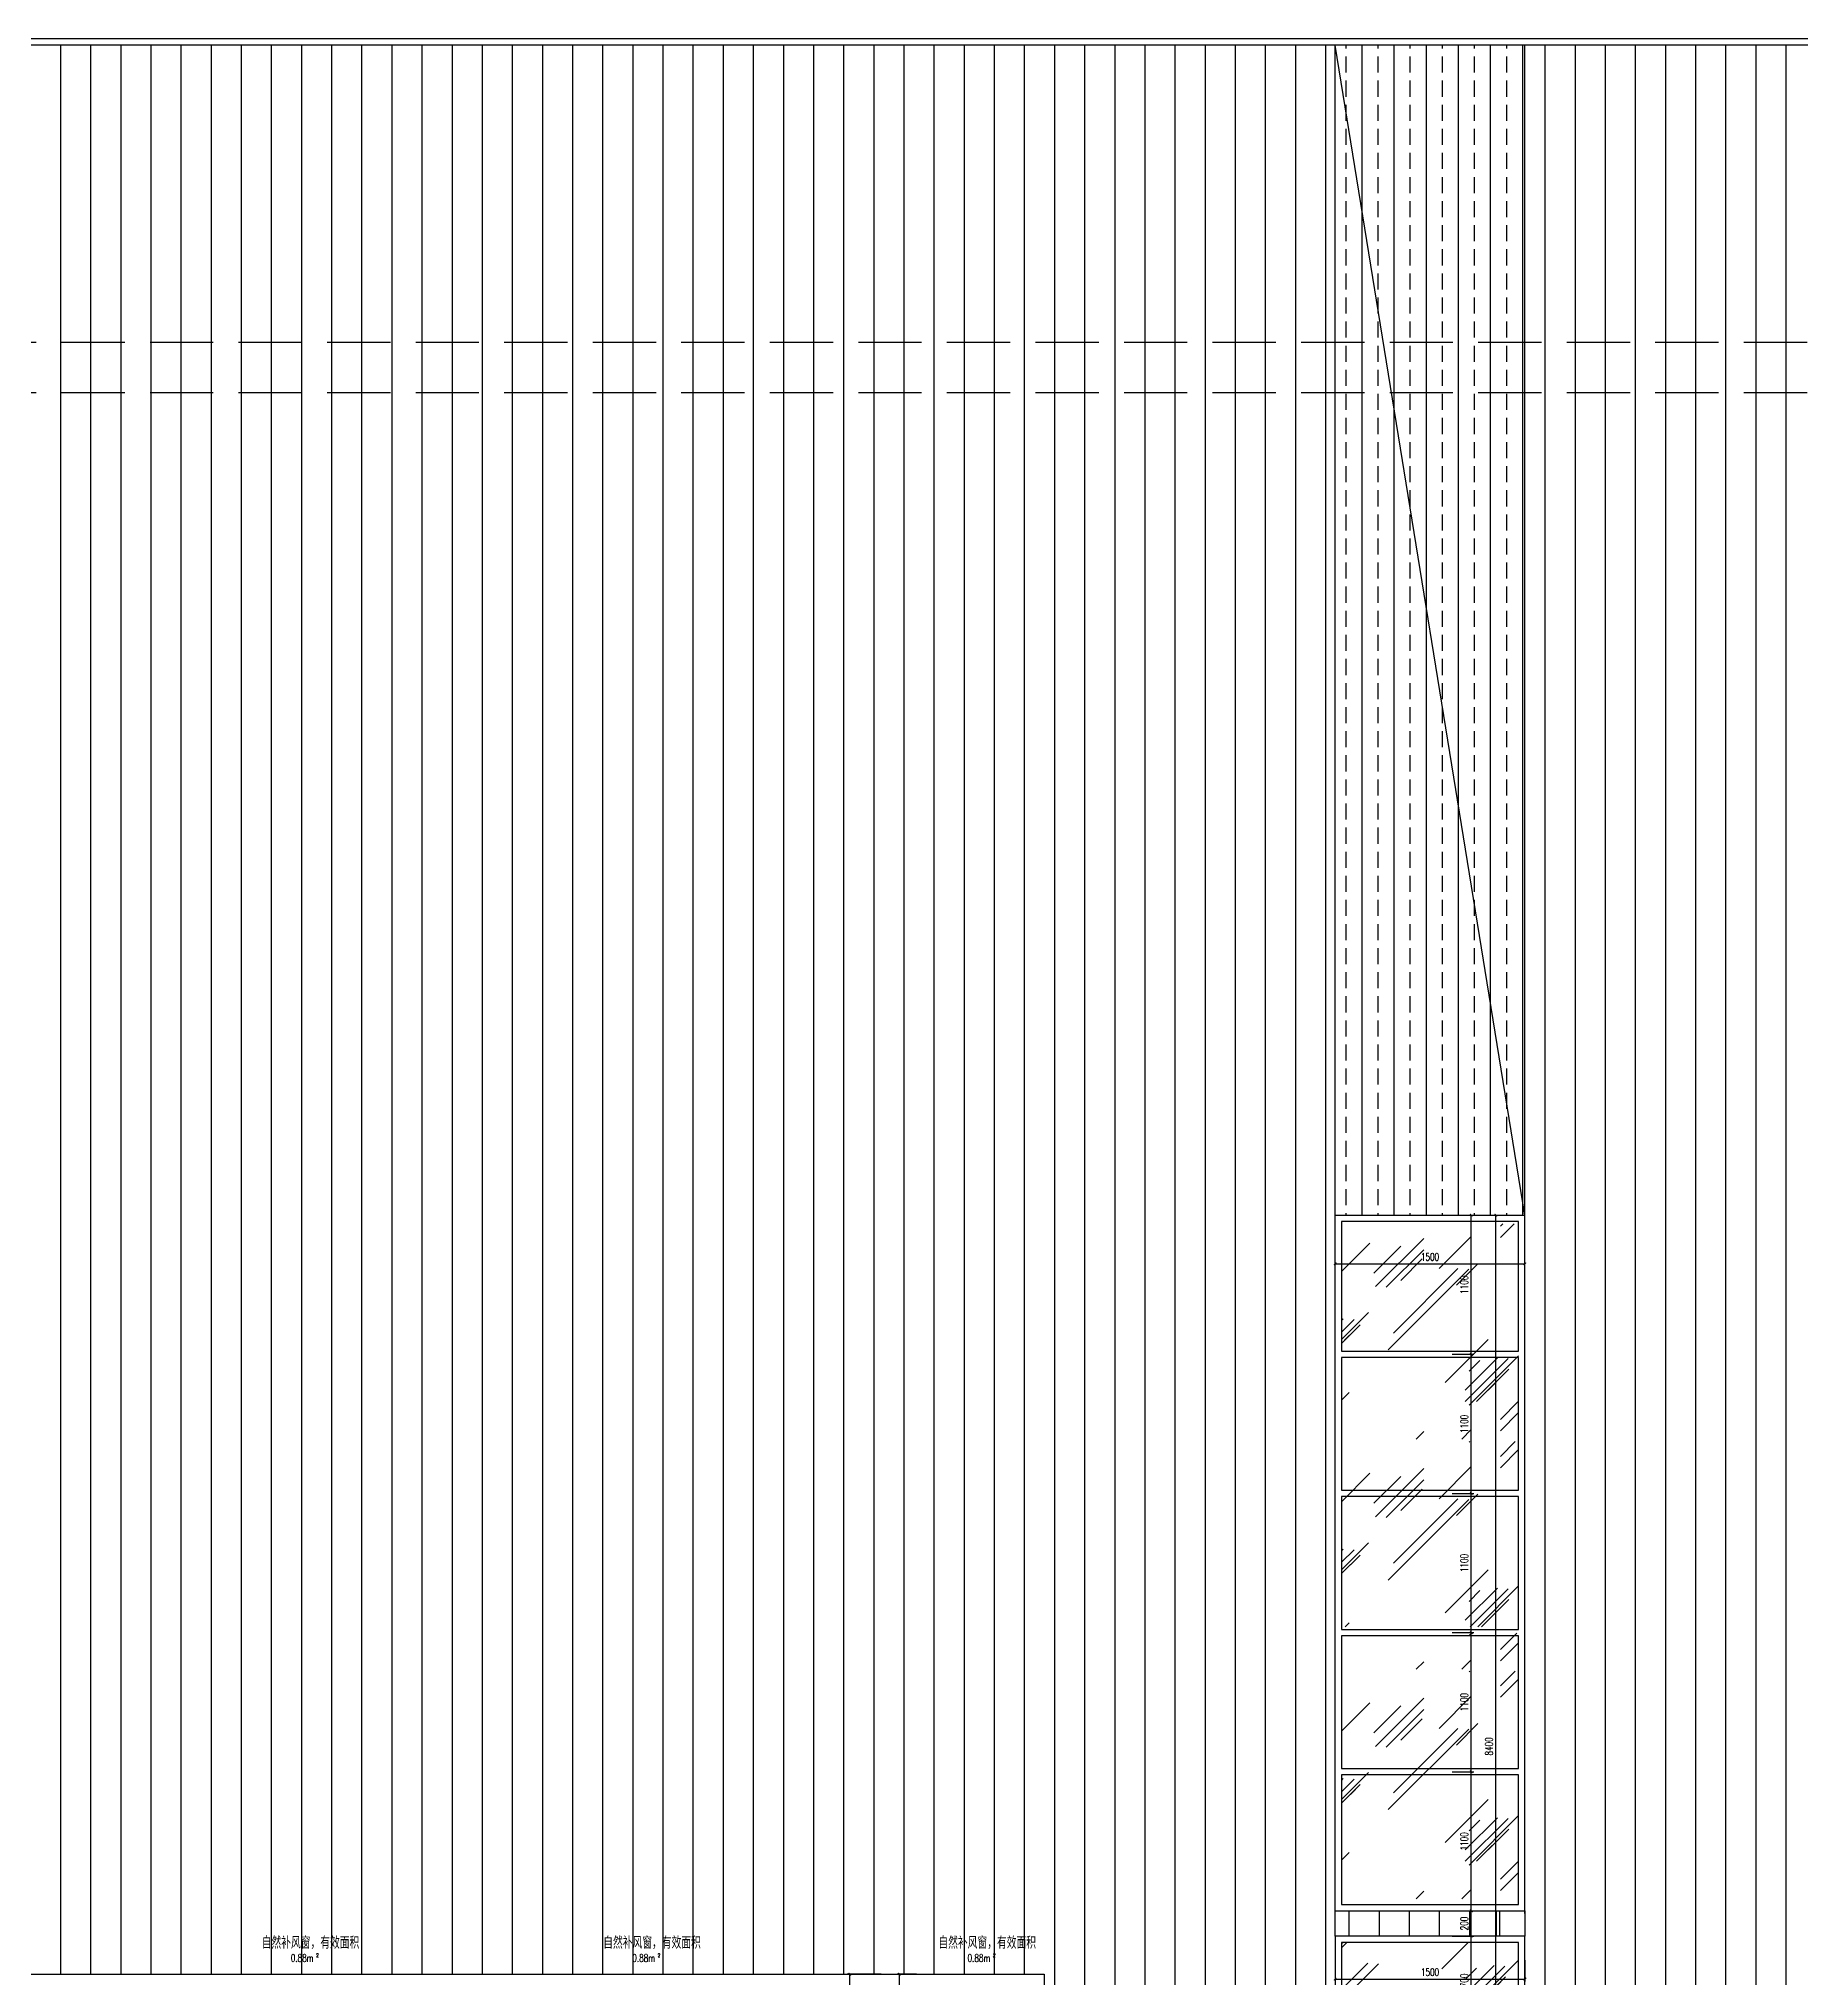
# Model space of a CAD drawing. Extents: x -2377130 to 293730, y -2 to 754590.
# Drawn here: x -1001570 to -987644, y 519612 to 534937 of the extents above; entities that cross this region are included whole.
import ezdxf

# ---------------------------------------------------------------- set-up
doc = ezdxf.new("R2010")
doc.units = 0
doc.header["$LTSCALE"] = 1000
doc.header["$MEASUREMENT"] = 0
doc.linetypes.add('__DASH', pattern=[0.35, 0.25, -0.1])
doc.linetypes.add('DOTE', pattern=[2.42, 2, -0.2, 0.02, -0.2])
doc.layers.get('Defpoints').update_dxf_attribs({"color": 210})
for name, color, linetype in [('A-AXIS-DOTE', 14, 'DOTE'), ('A-HATCH-2', 251, 'Continuous'), ('A-LIN-V', 9, 'Continuous'), ('A-WINDOW', 140, 'Continuous'), ('A-门窗表显示尺寸', 160, 'Continuous'), ('AS-WALL', 40, 'Continuous'), ('SPACE', 7, 'Continuous'), ('参考线', 8, 'Continuous')]:
    doc.layers.add(name, color=color, linetype=linetype)
doc.layers.add('A-WALL-HATCH', color=8, linetype='Continuous', lineweight=13)
doc.styles.add('_TCH_DIM_T3', font='SIMPLEX', dxfattribs={"width": 0.705882, "bigfont": 'GBCBIG'})
doc.styles.add('_TCH_SPACE', font='SIMPLEX', dxfattribs={"height": 5, "bigfont": 'GBCBIG'})
doc.styles.add('A-DIM_T3', font='SIMPLEX', dxfattribs={"width": 0.705882, "bigfont": 'GBCBIG'})
doc.dimstyles.new('_TCH_ARCH&&20', dxfattribs={"dimtxt": 59.5, "dimasz": 20, "dimexe": 20, "dimexo": 20, "dimgap": 25.25, "dimtad": 1, "dimdec": 0, "dimzin": 0, "dimdsep": 46, "dimtxsty": '_TCH_DIM_T3', "dimblk": 'ARCHTICK', "dimcen": 0.09, "dimclrt": 7, "dimazin": 2, "dimtfac": 1, "dimtdec": 0, "dimtix": 1, "dimtmove": 2, "dimatfit": 3, "dimfxl": 0, "dimtolj": 1, "dimtzin": 0, "dimarcsym": 0})
doc.dimstyles.new('A-DIM&&20', dxfattribs={"dimtxt": 59.5, "dimasz": 20, "dimexe": 20, "dimexo": 20, "dimgap": 25.25, "dimtad": 1, "dimdec": 0, "dimzin": 0, "dimdsep": 46, "dimtxsty": 'A-DIM_T3', "dimblk": 'ARCHTICK', "dimcen": 0.09, "dimclrt": 7, "dimazin": 2, "dimtfac": 1, "dimtdec": 0, "dimtix": 1, "dimtmove": 2, "dimatfit": 3, "dimfxl": 0, "dimtolj": 1, "dimtzin": 0, "dimarcsym": 0})

# ---------------------------------------------------------------- blocks, each defined once
blk = doc.blocks.new('_ArchTick')
at = {"color": 0, "linetype": 'ByBlock', "const_width": 0.4}
blk.add_lwpolyline([(-0.5, -0.5), (0.5, 0.5)], dxfattribs=at)
blk = doc.blocks.new('*D783')
at = {"layer": 'A-门窗表显示尺寸', "color": 0, "lineweight": -2}
for p, q in [((-990395, 520137), (-990225, 520137)), ((-990245, 519937), (-990245, 520137)), ((-990395, 519937), (-990225, 519937))]:
    blk.add_line(p, q, dxfattribs=at)
at = {"layer": 'Defpoints', "color": 0}
for p in [(-990415, 520137), (-990245, 520137), (-990415, 519937)]:
    blk.add_point(p, dxfattribs=at)
at = {"layer": 'A-门窗表显示尺寸', "color": 0, "lineweight": -2, "xscale": 20, "yscale": 20, "zscale": 20}
for p, rotation in [((-990245, 520137), 90), ((-990245, 519937), 270)]:
    blk.add_blockref('_ArchTick', p, dxfattribs=dict(at, rotation=rotation))
at = {"layer": 'A-门窗表显示尺寸', "color": 7, "insert": (-990300, 520037), "char_height": 59.5, "attachment_point": 5, "rotation": 90, "style": '_TCH_DIM_T3'}
blk.add_mtext('\\A1;200', dxfattribs=at)
blk = doc.blocks.new('*D784')
at = {"layer": 'A-门窗表显示尺寸', "color": 0, "lineweight": -2}
for p, q in [((-990395, 521237), (-990225, 521237)), ((-990245, 520137), (-990245, 521237)), ((-990395, 520137), (-990225, 520137))]:
    blk.add_line(p, q, dxfattribs=at)
at = {"layer": 'Defpoints', "color": 0}
for p in [(-990415, 521237), (-990245, 521237), (-990415, 520137)]:
    blk.add_point(p, dxfattribs=at)
at = {"layer": 'A-门窗表显示尺寸', "color": 0, "lineweight": -2, "xscale": 20, "yscale": 20, "zscale": 20}
for p, rotation in [((-990245, 521237), 90), ((-990245, 520137), 270)]:
    blk.add_blockref('_ArchTick', p, dxfattribs=dict(at, rotation=rotation))
at = {"layer": 'A-门窗表显示尺寸', "color": 7, "insert": (-990300, 520687), "char_height": 59.5, "attachment_point": 5, "rotation": 90, "style": '_TCH_DIM_T3'}
blk.add_mtext('\\A1;1100', dxfattribs=at)
blk = doc.blocks.new('*D785')
at = {"layer": 'A-门窗表显示尺寸', "color": 0, "lineweight": -2}
for p, q in [((-990395, 522337), (-990225, 522337)), ((-990245, 521237), (-990245, 522337)), ((-990395, 521237), (-990225, 521237))]:
    blk.add_line(p, q, dxfattribs=at)
at = {"layer": 'Defpoints', "color": 0}
for p in [(-990415, 522337), (-990245, 522337), (-990415, 521237)]:
    blk.add_point(p, dxfattribs=at)
at = {"layer": 'A-门窗表显示尺寸', "color": 0, "lineweight": -2, "xscale": 20, "yscale": 20, "zscale": 20}
for p, rotation in [((-990245, 522337), 90), ((-990245, 521237), 270)]:
    blk.add_blockref('_ArchTick', p, dxfattribs=dict(at, rotation=rotation))
at = {"layer": 'A-门窗表显示尺寸', "color": 7, "insert": (-990300, 521787), "char_height": 59.5, "attachment_point": 5, "rotation": 90, "style": '_TCH_DIM_T3'}
blk.add_mtext('\\A1;1100', dxfattribs=at)
blk = doc.blocks.new('*D786')
at = {"layer": 'A-门窗表显示尺寸', "color": 0, "lineweight": -2}
for p, q in [((-990395, 523437), (-990225, 523437)), ((-990245, 522337), (-990245, 523437)), ((-990395, 522337), (-990225, 522337))]:
    blk.add_line(p, q, dxfattribs=at)
at = {"layer": 'Defpoints', "color": 0}
for p in [(-990415, 523437), (-990245, 523437), (-990415, 522337)]:
    blk.add_point(p, dxfattribs=at)
at = {"layer": 'A-门窗表显示尺寸', "color": 0, "lineweight": -2, "xscale": 20, "yscale": 20, "zscale": 20}
for p, rotation in [((-990245, 523437), 90), ((-990245, 522337), 270)]:
    blk.add_blockref('_ArchTick', p, dxfattribs=dict(at, rotation=rotation))
at = {"layer": 'A-门窗表显示尺寸', "color": 7, "insert": (-990300, 522887), "char_height": 59.5, "attachment_point": 5, "rotation": 90, "style": '_TCH_DIM_T3'}
blk.add_mtext('\\A1;1100', dxfattribs=at)
blk = doc.blocks.new('*D787')
at = {"layer": 'A-门窗表显示尺寸', "color": 0, "lineweight": -2}
for p, q in [((-990395, 524537), (-990225, 524537)), ((-990245, 523437), (-990245, 524537)), ((-990395, 523437), (-990225, 523437))]:
    blk.add_line(p, q, dxfattribs=at)
at = {"layer": 'Defpoints', "color": 0}
for p in [(-990415, 524537), (-990245, 524537), (-990415, 523437)]:
    blk.add_point(p, dxfattribs=at)
at = {"layer": 'A-门窗表显示尺寸', "color": 0, "lineweight": -2, "xscale": 20, "yscale": 20, "zscale": 20}
for p, rotation in [((-990245, 524537), 90), ((-990245, 523437), 270)]:
    blk.add_blockref('_ArchTick', p, dxfattribs=dict(at, rotation=rotation))
at = {"layer": 'A-门窗表显示尺寸', "color": 7, "insert": (-990300, 523987), "char_height": 59.5, "attachment_point": 5, "rotation": 90, "style": '_TCH_DIM_T3'}
blk.add_mtext('\\A1;1100', dxfattribs=at)
blk = doc.blocks.new('*D788')
at = {"layer": 'A-门窗表显示尺寸', "color": 0, "lineweight": -2}
for p, q in [((-990395, 525637), (-990225, 525637)), ((-990245, 524537), (-990245, 525637)), ((-990395, 524537), (-990225, 524537))]:
    blk.add_line(p, q, dxfattribs=at)
at = {"layer": 'Defpoints', "color": 0}
for p in [(-990415, 525637), (-990245, 525637), (-990415, 524537)]:
    blk.add_point(p, dxfattribs=at)
at = {"layer": 'A-门窗表显示尺寸', "color": 0, "lineweight": -2, "xscale": 20, "yscale": 20, "zscale": 20}
for p, rotation in [((-990245, 525637), 90), ((-990245, 524537), 270)]:
    blk.add_blockref('_ArchTick', p, dxfattribs=dict(at, rotation=rotation))
at = {"layer": 'A-门窗表显示尺寸', "color": 7, "insert": (-990300, 525087), "char_height": 59.5, "attachment_point": 5, "rotation": 90, "style": '_TCH_DIM_T3'}
blk.add_mtext('\\A1;1100', dxfattribs=at)
blk = doc.blocks.new('*D789')
at = {"layer": 'A-门窗表显示尺寸', "color": 0, "lineweight": -2}
for p, q in [((-990375, 525637), (-990030, 525637)), ((-990050, 517237), (-990050, 525637)), ((-990375, 517237), (-990030, 517237))]:
    blk.add_line(p, q, dxfattribs=at)
at = {"layer": 'Defpoints', "color": 0}
for p in [(-990395, 525637), (-990050, 525637), (-990395, 517237)]:
    blk.add_point(p, dxfattribs=at)
at = {"layer": 'A-门窗表显示尺寸', "color": 0, "lineweight": -2, "xscale": 20, "yscale": 20, "zscale": 20}
for p, rotation in [((-990050, 525637), 90), ((-990050, 517237), 270)]:
    blk.add_blockref('_ArchTick', p, dxfattribs=dict(at, rotation=rotation))
at = {"layer": 'A-门窗表显示尺寸', "color": 7, "insert": (-990105, 521437), "char_height": 59.5, "attachment_point": 5, "rotation": 90, "style": '_TCH_DIM_T3'}
blk.add_mtext('\\A1;8400', dxfattribs=at)
blk = doc.blocks.new('*D790')
at = {"layer": 'A-门窗表显示尺寸', "color": 0, "lineweight": -2}
for p, q in [((-991321, 525103), (-991321, 525272)), ((-991321, 525252), (-989821, 525252)), ((-989821, 525103), (-989821, 525272))]:
    blk.add_line(p, q, dxfattribs=at)
at = {"layer": 'Defpoints', "color": 0}
for p in [(-989821, 525252), (-991321, 525083), (-989821, 525083)]:
    blk.add_point(p, dxfattribs=at)
at = {"layer": 'A-门窗表显示尺寸', "color": 0, "lineweight": -2, "xscale": 20, "yscale": 20, "zscale": 20, "rotation": 180}
blk.add_blockref('_ArchTick', (-991321, 525252), dxfattribs=at)
at = {"layer": 'A-门窗表显示尺寸', "color": 0, "lineweight": -2, "xscale": 20, "yscale": 20, "zscale": 20}
blk.add_blockref('_ArchTick', (-989821, 525252), dxfattribs=at)
at = {"layer": 'A-门窗表显示尺寸', "color": 7, "insert": (-990571, 525307), "char_height": 59.5, "attachment_point": 5, "style": 'A-DIM_T3'}
blk.add_mtext('\\A1;1500', dxfattribs=at)
blk = doc.blocks.new('*D791')
at = {"layer": 'A-门窗表显示尺寸', "color": 0, "lineweight": -2}
for p, q in [((-990381, 519937), (-990225, 519937)), ((-990245, 519237), (-990245, 519937)), ((-990381, 519237), (-990225, 519237))]:
    blk.add_line(p, q, dxfattribs=at)
at = {"layer": 'Defpoints', "color": 0}
for p in [(-990401, 519937), (-990245, 519937), (-990401, 519237)]:
    blk.add_point(p, dxfattribs=at)
at = {"layer": 'A-门窗表显示尺寸', "color": 0, "lineweight": -2, "xscale": 20, "yscale": 20, "zscale": 20}
for p, rotation in [((-990245, 519937), 90), ((-990245, 519237), 270)]:
    blk.add_blockref('_ArchTick', p, dxfattribs=dict(at, rotation=rotation))
at = {"layer": 'A-门窗表显示尺寸', "color": 7, "insert": (-990300, 519587), "char_height": 59.5, "attachment_point": 5, "rotation": 90, "style": 'A-DIM_T3'}
blk.add_mtext('\\A1;700', dxfattribs=at)
blk = doc.blocks.new('*D794')
at = {"layer": 'A-门窗表显示尺寸', "color": 0, "lineweight": -2}
for p, q in [((-991321, 519747), (-991321, 519578)), ((-989821, 519747), (-989821, 519578)), ((-991321, 519598), (-989821, 519598))]:
    blk.add_line(p, q, dxfattribs=at)
at = {"layer": 'Defpoints', "color": 0}
for p in [(-991321, 519767), (-989821, 519767), (-989821, 519598)]:
    blk.add_point(p, dxfattribs=at)
at = {"layer": 'A-门窗表显示尺寸', "color": 0, "lineweight": -2, "xscale": 20, "yscale": 20, "zscale": 20, "rotation": 180}
blk.add_blockref('_ArchTick', (-991321, 519598), dxfattribs=at)
at = {"layer": 'A-门窗表显示尺寸', "color": 0, "lineweight": -2, "xscale": 20, "yscale": 20, "zscale": 20}
blk.add_blockref('_ArchTick', (-989821, 519598), dxfattribs=at)
at = {"layer": 'A-门窗表显示尺寸', "color": 7, "insert": (-990571, 519653), "char_height": 59.5, "attachment_point": 5, "style": 'A-DIM_T3'}
blk.add_mtext('\\A1;1500', dxfattribs=at)
blk = doc.blocks.new('*D821')
at = {"layer": 'A-门窗表显示尺寸', "color": 0, "lineweight": -2}
for p, q in [((-1014521, 519617), (-1014521, 519350)), ((-993621, 519617), (-993621, 519350)), ((-1014521, 519370), (-993621, 519370))]:
    blk.add_line(p, q, dxfattribs=at)
at = {"layer": 'Defpoints', "color": 0}
for p in [(-1014521, 519637), (-993621, 519637), (-993621, 519370)]:
    blk.add_point(p, dxfattribs=at)
at = {"layer": 'A-门窗表显示尺寸', "color": 0, "lineweight": -2, "xscale": 20, "yscale": 20, "zscale": 20, "rotation": 180}
blk.add_blockref('_ArchTick', (-1014521, 519370), dxfattribs=at)
at = {"layer": 'A-门窗表显示尺寸', "color": 0, "lineweight": -2, "xscale": 20, "yscale": 20, "zscale": 20}
blk.add_blockref('_ArchTick', (-993621, 519370), dxfattribs=at)
at = {"layer": 'A-门窗表显示尺寸', "color": 7, "insert": (-1004071, 519425), "char_height": 59.5, "attachment_point": 5, "style": 'A-DIM_T3'}
blk.add_mtext('\\A1;20900', dxfattribs=at)
blk = doc.blocks.new('*D813')
at = {"layer": 'A-门窗表显示尺寸', "color": 0, "lineweight": -2}
for p, q in [((-994631, 519637), (-994784, 519637)), ((-994764, 518437), (-994764, 519637)), ((-994631, 518437), (-994784, 518437))]:
    blk.add_line(p, q, dxfattribs=at)
at = {"layer": 'Defpoints', "color": 0}
for p in [(-994764, 519637), (-994611, 519637), (-994611, 518437)]:
    blk.add_point(p, dxfattribs=at)
at = {"layer": 'A-门窗表显示尺寸', "color": 0, "lineweight": -2, "xscale": 20, "yscale": 20, "zscale": 20}
for p, rotation in [((-994764, 519637), 90), ((-994764, 518437), 270)]:
    blk.add_blockref('_ArchTick', p, dxfattribs=dict(at, rotation=rotation))
at = {"layer": 'A-门窗表显示尺寸', "color": 7, "insert": (-994819, 519037), "char_height": 59.5, "attachment_point": 5, "rotation": 90, "style": 'A-DIM_T3'}
blk.add_mtext('\\A1;1200', dxfattribs=at)
blk = doc.blocks.new('*D802')
at = {"layer": 'A-门窗表显示尺寸', "color": 0, "lineweight": -2}
for p, q in [((-994911, 519637), (-995178, 519637)), ((-995158, 517237), (-995158, 519637)), ((-994911, 517237), (-995178, 517237))]:
    blk.add_line(p, q, dxfattribs=at)
at = {"layer": 'Defpoints', "color": 0}
for p in [(-995158, 519637), (-994891, 519637), (-994891, 517237)]:
    blk.add_point(p, dxfattribs=at)
at = {"layer": 'A-门窗表显示尺寸', "color": 0, "lineweight": -2, "xscale": 20, "yscale": 20, "zscale": 20}
for p, rotation in [((-995158, 519637), 90), ((-995158, 517237), 270)]:
    blk.add_blockref('_ArchTick', p, dxfattribs=dict(at, rotation=rotation))
at = {"layer": 'A-门窗表显示尺寸', "color": 7, "insert": (-995213, 518487), "char_height": 59.5, "attachment_point": 5, "rotation": 90, "style": 'A-DIM_T3'}
blk.add_mtext('\\A1;2400', dxfattribs=at)

msp = doc.modelspace()

# ---------------------------------------------------------------- hatches: boundary and pattern name
at = {"layer": 'A-HATCH-2'}
h = msp.add_hatch(dxfattribs=at)
h.set_pattern_fill('ANSI31', color=8, scale=150, angle=45)
h.set_pattern_definition([(90, (748769.73, -100), (-238.125, 0), [])])
h.paths.add_polyline_path([(-991320.7, 520137.5), (-989820.7, 520137.5), (-989820.7, 519937.5), (-991320.7, 519937.5)])
at = {"layer": 'A-WALL-HATCH'}
h = msp.add_hatch(dxfattribs=at)
h.set_pattern_fill('玻璃2', color=8, scale=100)
h.set_pattern_definition([(45, (3762639.7, 40), (0, 1527.35065), [600, -360, 600, -360, 240, -523.28157]), (45, (3762609.7, 70), (0, 1527.35065), [480, -600, 360, -360, 420, -463.28157]), (45, (3762609.7, 160), (0, 1527.35065), [360, -720, 240, -360, 540, -463.28157]), (45, (3762699.7, 70), (0, 1527.35065), [360, -720, 300, -1303.2815]), (45, (3762789.7, 160), (0, 1527.35065), [180, -900, 120, -1483.2815]), (45, (3762639.7, 310), (0, 1527.35065), [120, -900, 120, -480, 300, -763.28157]), (45, (3763179.7, 220), (0, 1527.35065), [600, -900, 720, -475.28157]), (45, (3763179.7, 130), (0, 1527.35065), [840, -600, 900, -355.28157]), (45, (3763329.7, 250), (0, -1697.05627), [600, -840, 480, -763.28157]), (45, (3763239.7, 430), (0, 1527.35065), [300, -1200, 360, -823.28157]), (45, (3763419.7, 340), (0, 1527.35065), [240, -1200, 240, -1003.2815])])
h.paths.add_polyline_path([(-991270.7, 523867.5), (-989870.7, 523867.5), (-989870.7, 525567.5), (-991270.7, 525567.5)])
h = msp.add_hatch(dxfattribs=at)
h.set_pattern_fill('玻璃2', color=8, scale=100)
h.set_pattern_definition([(45, (3762639.7, -1780), (0, 1527.35065), [600, -360, 600, -360, 240, -523.28157]), (45, (3762609.7, -1750), (0, 1527.35065), [480, -600, 360, -360, 420, -463.28157]), (45, (3762609.7, -1660), (0, 1527.35065), [360, -720, 240, -360, 540, -463.28157]), (45, (3762699.7, -1750), (0, 1527.35065), [360, -720, 300, -1303.2815]), (45, (3762789.7, -1660), (0, 1527.35065), [180, -900, 120, -1483.2815]), (45, (3762639.7, -1510), (0, 1527.35065), [120, -900, 120, -480, 300, -763.28157]), (45, (3763179.7, -1600), (0, 1527.35065), [600, -900, 720, -475.28157]), (45, (3763179.7, -1690), (0, 1527.35065), [840, -600, 900, -355.28157]), (45, (3763329.7, -1570), (0, -1697.05627), [600, -840, 480, -763.28157]), (45, (3763239.7, -1390), (0, 1527.35065), [300, -1200, 360, -823.28157]), (45, (3763419.7, -1480), (0, 1527.35065), [240, -1200, 240, -1003.2815])])
h.paths.add_polyline_path([(-989870.7, 522332.5), (-991270.7, 522332.5), (-991270.7, 522047.5), (-989870.7, 522047.5)])
h.paths.add_polyline_path([(-991270.7, 522382.5), (-989870.7, 522382.5), (-989870.7, 523847.5), (-991270.7, 523847.5)])
h = msp.add_hatch(dxfattribs=at)
h.set_pattern_fill('玻璃2', color=8, scale=100)
h.set_pattern_definition([(45, (3762639.7, -3595), (0, 1527.35065), [600, -360, 600, -360, 240, -523.28157]), (45, (3762609.7, -3565), (0, 1527.35065), [480, -600, 360, -360, 420, -463.28157]), (45, (3762609.7, -3475), (0, 1527.35065), [360, -720, 240, -360, 540, -463.28157]), (45, (3762699.7, -3565), (0, 1527.35065), [360, -720, 300, -1303.2815]), (45, (3762789.7, -3475), (0, 1527.35065), [180, -900, 120, -1483.2815]), (45, (3762639.7, -3325), (0, 1527.35065), [120, -900, 120, -480, 300, -763.28157]), (45, (3763179.7, -3415), (0, 1527.35065), [600, -900, 720, -475.28157]), (45, (3763179.7, -3505), (0, 1527.35065), [840, -600, 900, -355.28157]), (45, (3763329.7, -3385), (0, -1697.05627), [600, -840, 480, -763.28157]), (45, (3763239.7, -3205), (0, 1527.35065), [300, -1200, 360, -823.28157]), (45, (3763419.7, -3295), (0, 1527.35065), [240, -1200, 240, -1003.2815])])
h.paths.add_polyline_path([(-991270.7, 520232.5), (-989870.7, 520232.5), (-989870.7, 522032.5), (-991270.7, 522032.5)])
h = msp.add_hatch(dxfattribs=at)
h.set_pattern_fill('玻璃2', color=8, scale=100, angle=180)
h.set_pattern_definition([(45, (3916300, -5340), (0, 1527.35065), [600, -360, 600, -360, 240, -523.28157]), (45, (3916270, -5310), (0, 1527.35065), [480, -600, 360, -360, 420, -463.28157]), (45, (3916270, -5220), (0, 1527.35065), [360, -720, 240, -360, 540, -463.28157]), (45, (3916360, -5310), (0, 1527.35065), [360, -720, 300, -1303.2815]), (45, (3916450, -5220), (0, 1527.35065), [180, -900, 120, -1483.2815]), (45, (3916300, -5070), (0, 1527.35065), [120, -900, 120, -480, 300, -763.28157]), (45, (3916840, -5160), (0, 1527.35065), [600, -900, 720, -475.28157]), (45, (3916840, -5250), (0, 1527.35065), [840, -600, 900, -355.28157]), (45, (3916990, -5130), (0, -1697.05627), [600, -840, 480, -763.28157]), (45, (3916900, -4950), (0, 1527.35065), [300, -1200, 360, -823.28157]), (45, (3917080, -5040), (0, 1527.35065), [240, -1200, 240, -1003.2815])])
h.paths.add_polyline_path([(-991270.7, 519237.5), (-989870.7, 519237.5), (-989870.7, 519887.5), (-991270.7, 519887.5)])

# ---------------------------------------------------------------- linework, layer by layer
at = {"layer": 'A-AXIS-DOTE', "color": 8, "linetype": '__DASH', "ltscale": 2}
for p, q in [((-940690, 534937.5), (-1111279.8, 534937.5)), ((-940690, 532537.5), (-1111279.8, 532537.5)), ((-940690, 532137.5), (-1111279.8, 532137.5))]:
    msp.add_line(p, q, dxfattribs=at)
at = {"layer": 'A-HATCH-2', "color": 8, "linetype": 'Continuous'}
for p, q in [((-1001395.7, 519637.5), (-1001395.7, 534887.5)), ((-1001157.6, 519637.5), (-1001157.6, 534887.5)), ((-1000919.5, 519637.5), (-1000919.5, 534887.5)), ((-1000681.3, 519637.5), (-1000681.3, 534887.5)), ((-1000443.2, 519637.5), (-1000443.2, 534887.5)), ((-1000205.1, 519637.5), (-1000205.1, 534887.5)), ((-999967, 519637.5), (-999967, 534887.5)), ((-999728.8, 519637.5), (-999728.8, 534887.5)), ((-999490.7, 519637.5), (-999490.7, 534887.5)), ((-999252.6, 519637.5), (-999252.6, 534887.5)), ((-999014.5, 519637.5), (-999014.5, 534887.5)), ((-998776.3, 519637.5), (-998776.3, 534887.5)), ((-998538.2, 519637.5), (-998538.2, 534887.5)), ((-998300.1, 519637.5), (-998300.1, 534887.5)), ((-998062, 519637.5), (-998062, 534887.5)), ((-997823.8, 519637.5), (-997823.8, 534887.5)), ((-997585.7, 519637.5), (-997585.7, 534887.5)), ((-997347.6, 519637.5), (-997347.6, 534887.5)), ((-997109.5, 519637.5), (-997109.5, 534887.5)), ((-996871.3, 519637.5), (-996871.3, 534887.5)), ((-996633.2, 519637.5), (-996633.2, 534887.5)), ((-996395.1, 519637.5), (-996395.1, 534887.5)), ((-996157, 519637.5), (-996157, 534887.5)), ((-995918.8, 519637.5), (-995918.8, 534887.5)), ((-995680.7, 519637.5), (-995680.7, 534887.5)), ((-995442.6, 519637.5), (-995442.6, 534887.5)), ((-995204.5, 519637.5), (-995204.5, 534887.5)), ((-994966.3, 519637.5), (-994966.3, 534887.5)), ((-994728.2, 519637.5), (-994728.2, 534887.5)), ((-994490.1, 519637.5), (-994490.1, 534887.5)), ((-994252, 519637.5), (-994252, 534887.5)), ((-994013.8, 519637.5), (-994013.8, 534887.5)), ((-993775.7, 519637.5), (-993775.7, 534887.5)), ((-993537.6, 517237.5), (-993537.6, 534887.5)), ((-993299.5, 517237.5), (-993299.5, 534887.5)), ((-993061.3, 517237.5), (-993061.3, 534887.5)), ((-992823.2, 517237.5), (-992823.2, 534887.5)), ((-992585.1, 517237.5), (-992585.1, 534887.5)), ((-992347, 517237.5), (-992347, 534887.5)), ((-992108.8, 517237.5), (-992108.8, 534887.5)), ((-991870.7, 517237.5), (-991870.7, 534887.5)), ((-991632.6, 517237.5), (-991632.6, 534887.5)), ((-991394.5, 517237.5), (-991394.5, 534887.5)), ((-991235, 534860.5), (-991235, 534887.5)), ((-991108, 525637.5), (-991108, 534887.5)), ((-990981, 534860.5), (-990981, 534887.5)), ((-990854, 525637.5), (-990854, 534887.5)), ((-990727, 534860.5), (-990727, 534887.5)), ((-990600, 525637.5), (-990600, 534887.5)), ((-990473, 534860.5), (-990473, 534887.5)), ((-990346, 525637.5), (-990346, 534887.5)), ((-990219, 534860.5), (-990219, 534887.5)), ((-990092, 525637.5), (-990092, 534887.5)), ((-989965, 534860.5), (-989965, 534887.5)), ((-989838, 525637.5), (-989838, 534887.5)), ((-989660.2, 517237.5), (-989660.2, 534887.5)), ((-989422.1, 517237.5), (-989422.1, 534887.5)), ((-989183.9, 517237.5), (-989183.9, 534887.5)), ((-988945.8, 517237.5), (-988945.8, 534887.5)), ((-988707.7, 517237.5), (-988707.7, 534887.5)), ((-988469.6, 517237.5), (-988469.6, 534887.5)), ((-988231.4, 517237.5), (-988231.4, 534887.5)), ((-987993.3, 517237.5), (-987993.3, 534887.5)), ((-987755.2, 517237.5), (-987755.2, 534887.5)), ((-991235, 534670), (-991235, 534797)), ((-990981, 534670), (-990981, 534797)), ((-990727, 534670), (-990727, 534797)), ((-990473, 534670), (-990473, 534797)), ((-990219, 534670), (-990219, 534797)), ((-989965, 534670), (-989965, 534797)), ((-991235, 534479.5), (-991235, 534606.5)), ((-990981, 534479.5), (-990981, 534606.5)), ((-990727, 534479.5), (-990727, 534606.5)), ((-990473, 534479.5), (-990473, 534606.5)), ((-990219, 534479.5), (-990219, 534606.5)), ((-989965, 534479.5), (-989965, 534606.5)), ((-991235, 534289), (-991235, 534416)), ((-990981, 534289), (-990981, 534416)), ((-990727, 534289), (-990727, 534416)), ((-990473, 534289), (-990473, 534416)), ((-990219, 534289), (-990219, 534416)), ((-989965, 534289), (-989965, 534416)), ((-991235, 534098.5), (-991235, 534225.5)), ((-990981, 534098.5), (-990981, 534225.5)), ((-990727, 534098.5), (-990727, 534225.5)), ((-990473, 534098.5), (-990473, 534225.5)), ((-990219, 534098.5), (-990219, 534225.5)), ((-989965, 534098.5), (-989965, 534225.5)), ((-991235, 533908), (-991235, 534035)), ((-990981, 533908), (-990981, 534035)), ((-990727, 533908), (-990727, 534035)), ((-990473, 533908), (-990473, 534035)), ((-990219, 533908), (-990219, 534035)), ((-989965, 533908), (-989965, 534035)), ((-991235, 533717.5), (-991235, 533844.5)), ((-990981, 533717.5), (-990981, 533844.5)), ((-990727, 533717.5), (-990727, 533844.5)), ((-990473, 533717.5), (-990473, 533844.5)), ((-990219, 533717.5), (-990219, 533844.5)), ((-989965, 533717.5), (-989965, 533844.5)), ((-991235, 533527), (-991235, 533654)), ((-990981, 533527), (-990981, 533654)), ((-990727, 533527), (-990727, 533654)), ((-990473, 533527), (-990473, 533654)), ((-990219, 533527), (-990219, 533654)), ((-989965, 533527), (-989965, 533654)), ((-991235, 533336.5), (-991235, 533463.5)), ((-990981, 533336.5), (-990981, 533463.5)), ((-990727, 533336.5), (-990727, 533463.5)), ((-990473, 533336.5), (-990473, 533463.5)), ((-990219, 533336.5), (-990219, 533463.5)), ((-989965, 533336.5), (-989965, 533463.5)), ((-991235, 533146), (-991235, 533273)), ((-990981, 533146), (-990981, 533273)), ((-990727, 533146), (-990727, 533273)), ((-990473, 533146), (-990473, 533273)), ((-990219, 533146), (-990219, 533273)), ((-989965, 533146), (-989965, 533273)), ((-991235, 532955.5), (-991235, 533082.5)), ((-990981, 532955.5), (-990981, 533082.5)), ((-990727, 532955.5), (-990727, 533082.5)), ((-990473, 532955.5), (-990473, 533082.5)), ((-990219, 532955.5), (-990219, 533082.5)), ((-989965, 532955.5), (-989965, 533082.5)), ((-991235, 532765), (-991235, 532892)), ((-990981, 532765), (-990981, 532892)), ((-990727, 532765), (-990727, 532892)), ((-990473, 532765), (-990473, 532892)), ((-990219, 532765), (-990219, 532892)), ((-989965, 532765), (-989965, 532892)), ((-991235, 532574.5), (-991235, 532701.5)), ((-990981, 532574.5), (-990981, 532701.5)), ((-990727, 532574.5), (-990727, 532701.5)), ((-990473, 532574.5), (-990473, 532701.5)), ((-990219, 532574.5), (-990219, 532701.5)), ((-989965, 532574.5), (-989965, 532701.5)), ((-991235, 532384), (-991235, 532511)), ((-990981, 532384), (-990981, 532511)), ((-990727, 532384), (-990727, 532511)), ((-990473, 532384), (-990473, 532511)), ((-990219, 532384), (-990219, 532511)), ((-989965, 532384), (-989965, 532511)), ((-991235, 532193.5), (-991235, 532320.5)), ((-990981, 532193.5), (-990981, 532320.5)), ((-990727, 532193.5), (-990727, 532320.5)), ((-990473, 532193.5), (-990473, 532320.5)), ((-990219, 532193.5), (-990219, 532320.5)), ((-989965, 532193.5), (-989965, 532320.5)), ((-991235, 532003), (-991235, 532130)), ((-990981, 532003), (-990981, 532130)), ((-990727, 532003), (-990727, 532130)), ((-990473, 532003), (-990473, 532130)), ((-990219, 532003), (-990219, 532130)), ((-989965, 532003), (-989965, 532130)), ((-991235, 531812.5), (-991235, 531939.5)), ((-990981, 531812.5), (-990981, 531939.5)), ((-990727, 531812.5), (-990727, 531939.5)), ((-990473, 531812.5), (-990473, 531939.5)), ((-990219, 531812.5), (-990219, 531939.5)), ((-989965, 531812.5), (-989965, 531939.5)), ((-991235, 531622), (-991235, 531749)), ((-990981, 531622), (-990981, 531749)), ((-990727, 531622), (-990727, 531749)), ((-990473, 531622), (-990473, 531749)), ((-990219, 531622), (-990219, 531749)), ((-989965, 531622), (-989965, 531749)), ((-991235, 531431.5), (-991235, 531558.5)), ((-990981, 531431.5), (-990981, 531558.5)), ((-990727, 531431.5), (-990727, 531558.5)), ((-990473, 531431.5), (-990473, 531558.5)), ((-990219, 531431.5), (-990219, 531558.5)), ((-989965, 531431.5), (-989965, 531558.5)), ((-991235, 531241), (-991235, 531368)), ((-990981, 531241), (-990981, 531368)), ((-990727, 531241), (-990727, 531368)), ((-990473, 531241), (-990473, 531368)), ((-990219, 531241), (-990219, 531368)), ((-989965, 531241), (-989965, 531368)), ((-991235, 531050.5), (-991235, 531177.5)), ((-990981, 531050.5), (-990981, 531177.5)), ((-990727, 531050.5), (-990727, 531177.5)), ((-990473, 531050.5), (-990473, 531177.5)), ((-990219, 531050.5), (-990219, 531177.5)), ((-989965, 531050.5), (-989965, 531177.5)), ((-991235, 530860), (-991235, 530987)), ((-990981, 530860), (-990981, 530987)), ((-990727, 530860), (-990727, 530987)), ((-990473, 530860), (-990473, 530987)), ((-990219, 530860), (-990219, 530987)), ((-989965, 530860), (-989965, 530987)), ((-991235, 530669.5), (-991235, 530796.5)), ((-990981, 530669.5), (-990981, 530796.5)), ((-990727, 530669.5), (-990727, 530796.5)), ((-990473, 530669.5), (-990473, 530796.5)), ((-990219, 530669.5), (-990219, 530796.5)), ((-989965, 530669.5), (-989965, 530796.5)), ((-991235, 530479), (-991235, 530606)), ((-990981, 530479), (-990981, 530606)), ((-990727, 530479), (-990727, 530606)), ((-990473, 530479), (-990473, 530606)), ((-990219, 530479), (-990219, 530606)), ((-989965, 530479), (-989965, 530606)), ((-991235, 530288.5), (-991235, 530415.5)), ((-990981, 530288.5), (-990981, 530415.5)), ((-990727, 530288.5), (-990727, 530415.5)), ((-990473, 530288.5), (-990473, 530415.5)), ((-990219, 530288.5), (-990219, 530415.5)), ((-989965, 530288.5), (-989965, 530415.5)), ((-991235, 530098), (-991235, 530225)), ((-990981, 530098), (-990981, 530225)), ((-990727, 530098), (-990727, 530225)), ((-990473, 530098), (-990473, 530225)), ((-990219, 530098), (-990219, 530225)), ((-989965, 530098), (-989965, 530225)), ((-991235, 529907.5), (-991235, 530034.5)), ((-990981, 529907.5), (-990981, 530034.5)), ((-990727, 529907.5), (-990727, 530034.5)), ((-990473, 529907.5), (-990473, 530034.5)), ((-990219, 529907.5), (-990219, 530034.5)), ((-989965, 529907.5), (-989965, 530034.5)), ((-991235, 529717), (-991235, 529844)), ((-990981, 529717), (-990981, 529844)), ((-990727, 529717), (-990727, 529844)), ((-990473, 529717), (-990473, 529844)), ((-990219, 529717), (-990219, 529844)), ((-989965, 529717), (-989965, 529844)), ((-991235, 529526.5), (-991235, 529653.5)), ((-990981, 529526.5), (-990981, 529653.5)), ((-990727, 529526.5), (-990727, 529653.5)), ((-990473, 529526.5), (-990473, 529653.5)), ((-990219, 529526.5), (-990219, 529653.5)), ((-989965, 529526.5), (-989965, 529653.5)), ((-991235, 529336), (-991235, 529463)), ((-990981, 529336), (-990981, 529463)), ((-990727, 529336), (-990727, 529463)), ((-990473, 529336), (-990473, 529463)), ((-990219, 529336), (-990219, 529463)), ((-989965, 529336), (-989965, 529463)), ((-991235, 529145.5), (-991235, 529272.5)), ((-990981, 529145.5), (-990981, 529272.5)), ((-990727, 529145.5), (-990727, 529272.5)), ((-990473, 529145.5), (-990473, 529272.5)), ((-990219, 529145.5), (-990219, 529272.5)), ((-989965, 529145.5), (-989965, 529272.5)), ((-991235, 528955), (-991235, 529082)), ((-990981, 528955), (-990981, 529082)), ((-990727, 528955), (-990727, 529082)), ((-990473, 528955), (-990473, 529082)), ((-990219, 528955), (-990219, 529082)), ((-989965, 528955), (-989965, 529082)), ((-991235, 528764.5), (-991235, 528891.5)), ((-990981, 528764.5), (-990981, 528891.5)), ((-990727, 528764.5), (-990727, 528891.5)), ((-990473, 528764.5), (-990473, 528891.5)), ((-990219, 528764.5), (-990219, 528891.5)), ((-989965, 528764.5), (-989965, 528891.5)), ((-991235, 528574), (-991235, 528701)), ((-990981, 528574), (-990981, 528701)), ((-990727, 528574), (-990727, 528701)), ((-990473, 528574), (-990473, 528701)), ((-990219, 528574), (-990219, 528701)), ((-989965, 528574), (-989965, 528701)), ((-991235, 528383.5), (-991235, 528510.5)), ((-990981, 528383.5), (-990981, 528510.5)), ((-990727, 528383.5), (-990727, 528510.5)), ((-990473, 528383.5), (-990473, 528510.5)), ((-990219, 528383.5), (-990219, 528510.5)), ((-989965, 528383.5), (-989965, 528510.5)), ((-991235, 528193), (-991235, 528320)), ((-990981, 528193), (-990981, 528320)), ((-990727, 528193), (-990727, 528320)), ((-990473, 528193), (-990473, 528320)), ((-990219, 528193), (-990219, 528320)), ((-989965, 528193), (-989965, 528320)), ((-991235, 528002.5), (-991235, 528129.5)), ((-990981, 528002.5), (-990981, 528129.5)), ((-990727, 528002.5), (-990727, 528129.5)), ((-990473, 528002.5), (-990473, 528129.5)), ((-990219, 528002.5), (-990219, 528129.5)), ((-989965, 528002.5), (-989965, 528129.5)), ((-991235, 527812), (-991235, 527939)), ((-990981, 527812), (-990981, 527939)), ((-990727, 527812), (-990727, 527939)), ((-990473, 527812), (-990473, 527939)), ((-990219, 527812), (-990219, 527939)), ((-989965, 527812), (-989965, 527939)), ((-991235, 527621.5), (-991235, 527748.5)), ((-990981, 527621.5), (-990981, 527748.5)), ((-990727, 527621.5), (-990727, 527748.5)), ((-990473, 527621.5), (-990473, 527748.5)), ((-990219, 527621.5), (-990219, 527748.5)), ((-989965, 527621.5), (-989965, 527748.5)), ((-991235, 527431), (-991235, 527558)), ((-990981, 527431), (-990981, 527558)), ((-990727, 527431), (-990727, 527558)), ((-990473, 527431), (-990473, 527558)), ((-990219, 527431), (-990219, 527558)), ((-989965, 527431), (-989965, 527558)), ((-991235, 527240.5), (-991235, 527367.5)), ((-990981, 527240.5), (-990981, 527367.5)), ((-990727, 527240.5), (-990727, 527367.5)), ((-990473, 527240.5), (-990473, 527367.5)), ((-990219, 527240.5), (-990219, 527367.5)), ((-989965, 527240.5), (-989965, 527367.5)), ((-991235, 527050), (-991235, 527177)), ((-990981, 527050), (-990981, 527177)), ((-990727, 527050), (-990727, 527177)), ((-990473, 527050), (-990473, 527177)), ((-990219, 527050), (-990219, 527177)), ((-989965, 527050), (-989965, 527177)), ((-991235, 526859.5), (-991235, 526986.5)), ((-990981, 526859.5), (-990981, 526986.5)), ((-990727, 526859.5), (-990727, 526986.5)), ((-990473, 526859.5), (-990473, 526986.5)), ((-990219, 526859.5), (-990219, 526986.5)), ((-989965, 526859.5), (-989965, 526986.5)), ((-991235, 526669), (-991235, 526796)), ((-990981, 526669), (-990981, 526796)), ((-990727, 526669), (-990727, 526796)), ((-990473, 526669), (-990473, 526796)), ((-990219, 526669), (-990219, 526796)), ((-989965, 526669), (-989965, 526796)), ((-991235, 526478.5), (-991235, 526605.5)), ((-990981, 526478.5), (-990981, 526605.5)), ((-990727, 526478.5), (-990727, 526605.5)), ((-990473, 526478.5), (-990473, 526605.5)), ((-990219, 526478.5), (-990219, 526605.5)), ((-989965, 526478.5), (-989965, 526605.5)), ((-991235, 526288), (-991235, 526415)), ((-990981, 526288), (-990981, 526415)), ((-990727, 526288), (-990727, 526415)), ((-990473, 526288), (-990473, 526415)), ((-990219, 526288), (-990219, 526415)), ((-989965, 526288), (-989965, 526415)), ((-991235, 526097.5), (-991235, 526224.5)), ((-990981, 526097.5), (-990981, 526224.5)), ((-990727, 526097.5), (-990727, 526224.5)), ((-990473, 526097.5), (-990473, 526224.5)), ((-990219, 526097.5), (-990219, 526224.5)), ((-989965, 526097.5), (-989965, 526224.5)), ((-991235, 525907), (-991235, 526034)), ((-990981, 525907), (-990981, 526034)), ((-990727, 525907), (-990727, 526034)), ((-990473, 525907), (-990473, 526034)), ((-990219, 525907), (-990219, 526034)), ((-989965, 525907), (-989965, 526034)), ((-991235, 525716.5), (-991235, 525843.5)), ((-990981, 525716.5), (-990981, 525843.5)), ((-990727, 525716.5), (-990727, 525843.5)), ((-990473, 525716.5), (-990473, 525843.5)), ((-990219, 525716.5), (-990219, 525843.5)), ((-989965, 525716.5), (-989965, 525843.5)), ((-991235, 525637.5), (-991235, 525653)), ((-990981, 525637.5), (-990981, 525653)), ((-990727, 525637.5), (-990727, 525653)), ((-990473, 525637.5), (-990473, 525653)), ((-990219, 525637.5), (-990219, 525653)), ((-989965, 525637.5), (-989965, 525653))]:
    msp.add_line(p, q, dxfattribs=at)
at = {"layer": 'A-LIN-V', "color": 8}
for p, q in [((-946220.7, 534937.5), (-1104220.7, 534937.5)), ((-946220.7, 534887.5), (-1104220.7, 534887.5)), ((-991320.7, 525637.5), (-991320.7, 534887.5)), ((-989820.7, 525637.5), (-989820.7, 534887.5)), ((-991320.7, 525637.5), (-989820.7, 525637.5)), ((-991320.7, 520137.5), (-989920.7, 520137.5))]:
    msp.add_line(p, q, dxfattribs=at)
at = {"layer": 'A-WALL-HATCH', "color": 8}
msp.add_line((-990044.6, 519937.5), (-990044.6, 520137.5), dxfattribs=at)
at = {"layer": 'A-WINDOW', "color": 8}
for p, q in [((-991320.7, 520117.5), (-991320.7, 525637.5)), ((-991320.7, 525637.5), (-989820.7, 525637.5)), ((-989820.7, 520117.5), (-989820.7, 525637.5)), ((-991320.7, 520137.5), (-989820.7, 520137.5))]:
    msp.add_line(p, q, dxfattribs=at)
for points in [[(-991270.7, 524562.5), (-989870.7, 524562.5), (-989870.7, 525587.5), (-991270.7, 525587.5)], [(-991270.7, 523462.5), (-989870.7, 523462.5), (-989870.7, 524512.5), (-991270.7, 524512.5)], [(-991270.7, 522362.5), (-989870.7, 522362.5), (-989870.7, 523412.5), (-991270.7, 523412.5)], [(-991270.7, 522312.5), (-991270.7, 521262.5), (-989870.7, 521262.5), (-989870.7, 522312.5)], [(-991270.7, 520187.5), (-989870.7, 520187.5), (-989870.7, 521212.5), (-991270.7, 521212.5)], [(-991320.7, 520137.5), (-989820.7, 520137.5), (-989820.7, 519937.5), (-991320.7, 519937.5)], [(-991320.7, 517237.5), (-989820.7, 517237.5), (-989820.7, 519937.5), (-991320.7, 519937.5)]]:
    msp.add_lwpolyline(points, close=True, dxfattribs=at)
msp.add_lwpolyline([(-989870.7, 519287.5), (-989870.7, 519887.5), (-991270.7, 519887.5), (-991270.7, 519287.5)], dxfattribs=at)
at = {"layer": 'AS-WALL', "color": 8}
msp.add_line((-989820.7, 525637.5), (-991320.7, 534887.5), dxfattribs=at)

# ---------------------------------------------------------------- texts
at = {"layer": 'SPACE', "color": 8, "style": '_TCH_SPACE'}
for p in [(-999807.5, 519837.5), (-999807.5, 519837.5), (-997107.5, 519837.5), (-997107.5, 519837.5), (-994457.5, 519837.5)]:
    msp.add_text('自然补风窗，有效面积', height=96.45, dxfattribs=at).set_placement(p)
at = {"layer": 'SPACE', "color": 8, "style": '_TCH_SPACE', "width": 0.705882}
for s, height, p in [('0.88m', 59.5, (-999577.3, 519735.1)), ('0.88m', 59.5, (-999577.3, 519735.1)), ('2', 29.8, (-999377.3, 519770.1)), ('2', 29.8, (-999377.3, 519770.1)), ('0.88m', 59.5, (-996877.3, 519735.1)), ('0.88m', 59.5, (-996877.3, 519735.1)), ('2', 29.8, (-996677.3, 519770.1)), ('2', 29.8, (-996677.3, 519770.1)), ('0.88m', 59.5, (-994227.3, 519735.1)), ('2', 29.8, (-994027.3, 519770.1))]:
    msp.add_text(s, height=height, dxfattribs=at).set_placement(p)

# ---------------------------------------------------------------- dimensions: what is measured, and where the dimension line sits
at = {"layer": 'A-门窗表显示尺寸', "color": 8}
for p1, p2, distance, dimstyle, picture, middle in [((-990414.6, 524537.5), (-990414.6, 525637.5), -170, '_TCH_ARCH&&20', '*D788', (-990299.6, 525087.5)), ((-990394.6, 517237.5), (-990394.6, 525637.5), -344.3, '_TCH_ARCH&&20', '*D789', (-990105.3, 521437.5)), ((-991320.7, 525082.5), (-989820.7, 525082.5), 169.5, 'A-DIM&&20', '*D790', (-990570.7, 525307)), ((-990414.6, 523437.5), (-990414.6, 524537.5), -170, '_TCH_ARCH&&20', '*D787', (-990299.6, 523987.5)), ((-990414.6, 522337.5), (-990414.6, 523437.5), -170, '_TCH_ARCH&&20', '*D786', (-990299.6, 522887.5)), ((-990414.6, 521237.5), (-990414.6, 522337.5), -170, '_TCH_ARCH&&20', '*D785', (-990299.6, 521787.5)), ((-990414.6, 520137.5), (-990414.6, 521237.5), -170, '_TCH_ARCH&&20', '*D784', (-990299.6, 520687.5)), ((-990414.6, 519937.5), (-990414.6, 520137.5), -170, '_TCH_ARCH&&20', '*D783', (-990299.6, 520037.5)), ((-990400.7, 519237.5), (-990400.7, 519937.5), -156.1, 'A-DIM&&20', '*D791', (-990299.6, 519587.5)), ((-991320.7, 519767.5), (-989820.7, 519767.5), -169.5, 'A-DIM&&20', '*D794', (-990570.7, 519653))]:
    dim = msp.add_aligned_dim(p1=p1, p2=p2, distance=distance, dimstyle=dimstyle, dxfattribs=at)
    dim.commit()
    dim.dimension.update_dxf_attribs({"geometry": picture, "text_midpoint": middle})

# ---------------------------------------------------------------- next in the draw order: wipeouts: each hides what was drawn before it
at = {"color": 8}
msp.add_wipeout([(-1014520.7, 517237.5), (-993620.7, 517237.5), (-993620.7, 519637.5), (-1014520.7, 519637.5)], dxfattribs=at).dxf.layer = '参考线'

# ---------------------------------------------------------------- next in the draw order: linework, layer by layer
at = {"layer": 'A-WINDOW', "color": 8}
msp.add_lwpolyline([(-993620.7, 517237.5), (-1014520.7, 517237.5), (-1014520.7, 519637.5), (-993620.7, 519637.5)], close=True, dxfattribs=at)

# ---------------------------------------------------------------- next in the draw order: dimensions: what is measured, and where the dimension line sits
at = {"layer": 'A-门窗表显示尺寸', "color": 8}
for p1, p2, distance, picture, middle in [((-1014520.7, 519637.5), (-993620.7, 519637.5), -267.5, '*D821', (-1004070.7, 519425)), ((-994610.7, 518437.5), (-994610.7, 519637.5), 153.7, '*D813', (-994819.4, 519037.5))]:
    dim = msp.add_aligned_dim(p1=p1, p2=p2, distance=distance, dimstyle='A-DIM&&20', dxfattribs=at)
    dim.commit()
    dim.dimension.update_dxf_attribs({"geometry": picture, "text_midpoint": middle})
dim = msp.add_linear_dim(base=(-995158.1, 519637.5), p1=(-994890.7, 517237.5), p2=(-994890.7, 519637.5), angle=90, dimstyle='A-DIM&&20', dxfattribs=at)
dim.commit()
dim.dimension.update_dxf_attribs({"geometry": '*D802', "text_midpoint": (-995213.1, 518487.5), "dimtype": 161})

doc.saveas('drawing.dxf')
